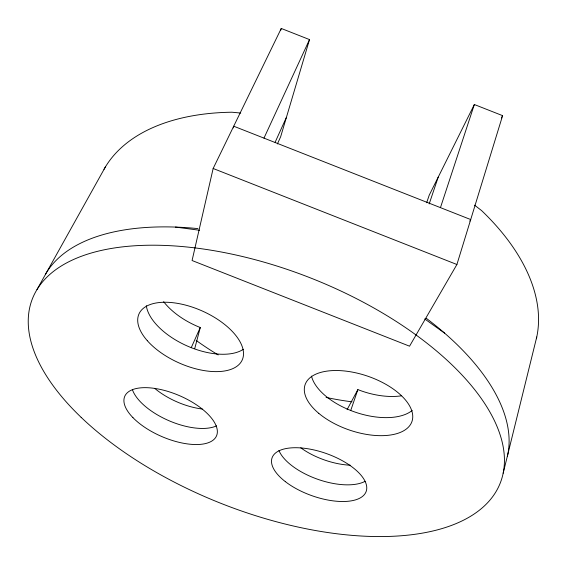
<?xml version="1.0" encoding="UTF-8"?>
<svg xmlns="http://www.w3.org/2000/svg" width="565" height="565" viewBox="0 0 565 565"><rect width="100%" height="100%" fill="white"/><g stroke="black" fill="none" stroke-linecap="round" stroke-linejoin="round"><path stroke-width="0.85" d="M277.401 143.948L280.657 136.744L309.514 39.585L281.257 28.455L213.153 168.49L192.079 260.522L409.554 346.19L456.908 264.505L502.603 115.648L474.346 104.518L429.195 195.257L426.66 202.743M233.31 127.916L233.719 126.207L470.709 219.552L469.84 221.092M503.154 473.223L536.75 337.008M194.706 348.69L200.271 327.523A55.236 29.458 24.2 0 1 163.645 301.689M280.805 30.15L281.257 28.455M440.453 207.638L474.346 104.518M429.188 203.923L438.193 177.17M350.738 410.487L357.871 389.603A55.236 29.458 18.8 0 0 401.411 395.825M191.245 347.666L200.271 327.523M275.113 142.281L286.406 117.379M263.975 138.121L309.514 39.585M501.367 117.965L502.603 115.648M347.087 409.653L357.871 389.603M36.986 289.598L105.316 167.063M240.725 113.049L231.94 112.223A232.95 135.226 21.5 0 0 103.981 169.366M175.411 227.073L199.565 230.252M213.153 168.49L456.908 264.505M424.725 318.943L444.556 333.096M474.558 205.159L481.55 210.547A232.95 135.226 21.5 0 1 536.362 338.739M412.224 410.43A55.928 28.921 18.9 0 1 355.477 412.231A55.928 28.921 18.9 0 1 311.499 376.106M202.312 409.025A48.957 23.193 23.5 0 1 154.93 388.565M365.124 481.316A49.501 22.706 19.6 0 1 317.177 479.092A49.501 22.706 19.6 0 1 278.919 450.439M350.251 465.214A48.957 23.193 19.5 0 1 300.792 447.819M216.522 425.862A49.501 22.706 23.4 0 1 168.999 420.727A49.501 22.706 23.4 0 1 132.415 389.652M243.388 349.276A55.928 28.921 24.1 0 1 186.591 345.702A55.928 28.921 24.1 0 1 146.314 305.686M45.44 274.343A248.875 123.403 21.5 0 1 197.983 228.62M426.307 318.307A248.875 123.403 21.5 0 1 507.37 456.301M352.066 401.835A208.273 120.564 21.5 0 1 326.076 397.421M218.189 354.926A208.273 120.564 21.5 0 1 196.168 340.427M132.945 417.634A49.96 22.275 23.3 0 0 213.372 439.951A49.96 22.275 23.3 0 0 165.531 390.726A49.96 22.275 23.3 0 0 132.945 417.634M81.162 417.366A251.404 121.277 21.5 0 0 488.541 501.713A251.404 121.277 21.5 0 0 229.312 253.586A251.404 121.277 21.5 0 0 81.162 417.366M147.317 340.702A56.514 28.441 24 0 0 238.585 364.934A56.514 28.441 24 0 0 185.878 305.185A56.514 28.441 24 0 0 147.317 340.702M318.766 413.326A56.514 28.441 19 0 0 410.352 424.753A56.514 28.441 19 0 0 346.458 371.191A56.514 28.441 19 0 0 318.766 413.326M285.325 481.62A49.96 22.275 19.7 0 0 365.11 493.584A49.96 22.275 19.7 0 0 307.007 448.631A49.96 22.275 19.7 0 0 285.325 481.62"/></g></svg>
